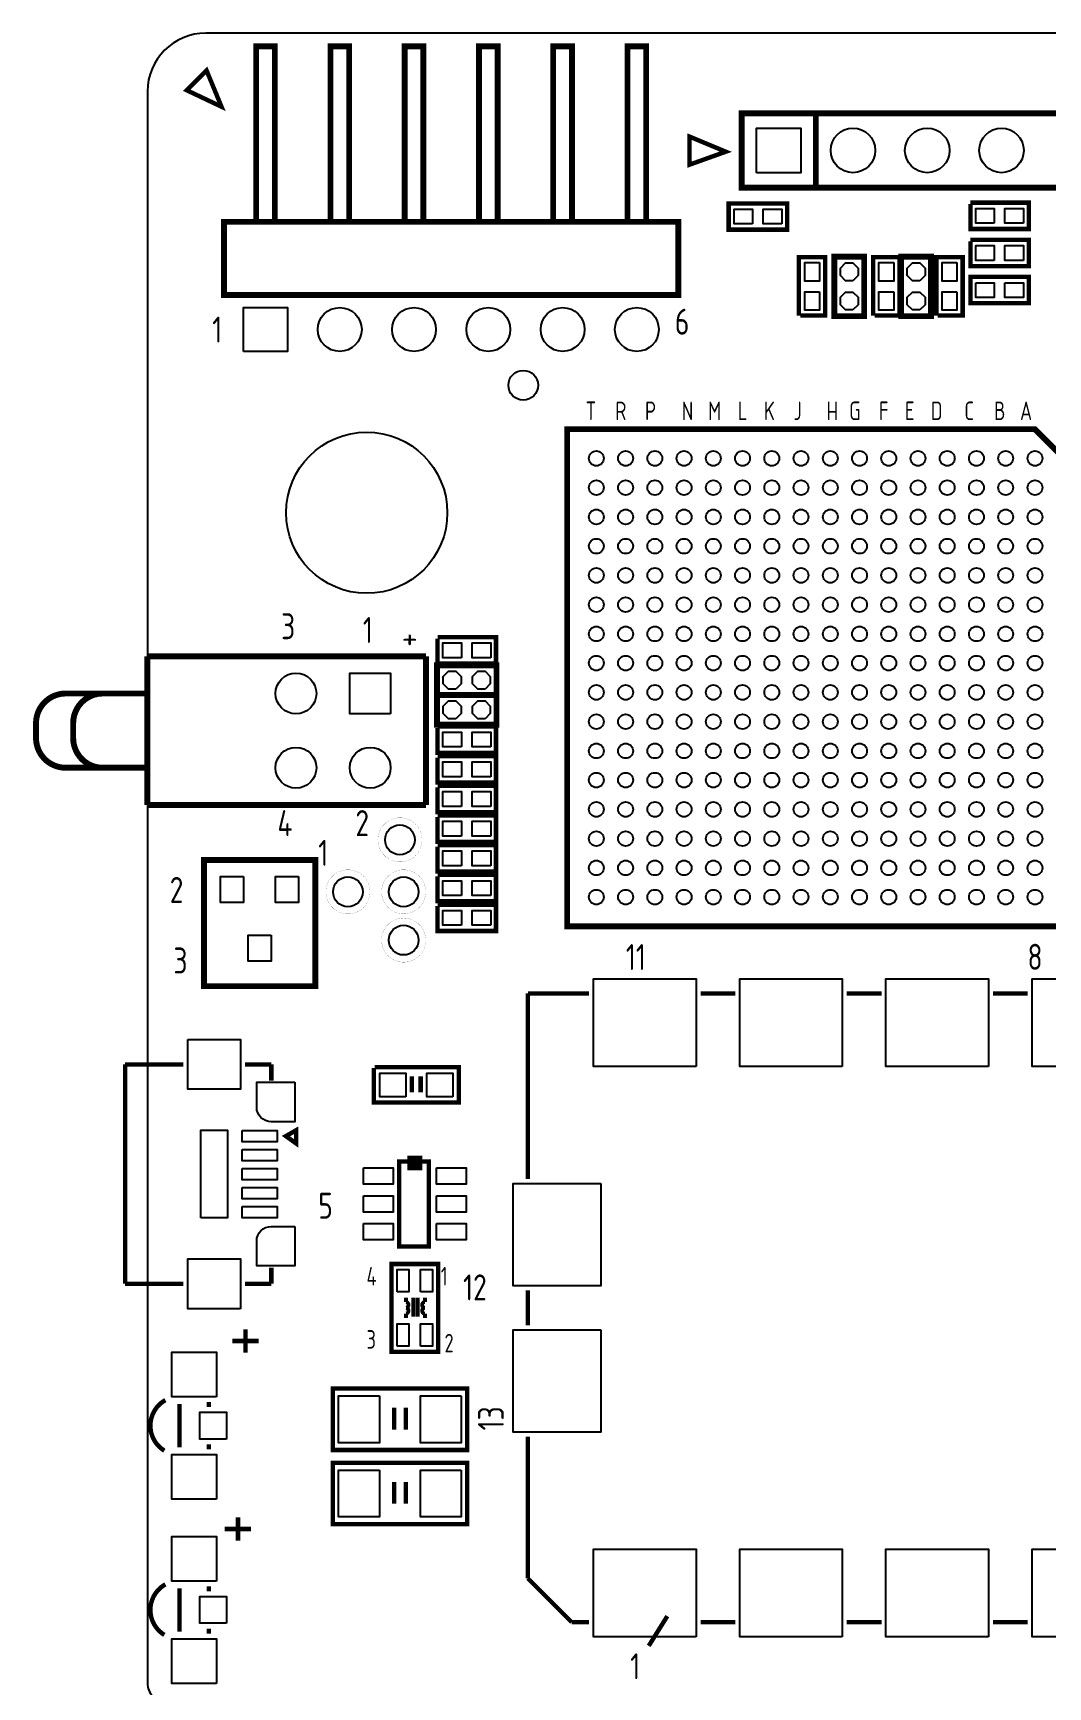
# Model space of a CAD drawing. Header units: millimetres. Extents: x -15 to 227, y -9 to 102.
# Drawn here: x -11.4 to 23.3, y 45.3 to 101.8 of the extents above; entities that cross this region are included whole.
import ezdxf
from ezdxf.enums import TextEntityAlignment as Align

# ---------------------------------------------------------------- set-up
doc = ezdxf.new("R2010")
doc.units = ezdxf.units.MM
doc.header["$LTSCALE"] = 10
for name, color, linetype in [('BG_OUTLINE', 2, 'Continuous'), ('PG_SILKSCREEN_TOP', 3, 'Continuous'), ('PIN_TOP', 4, 'Continuous')]:
    doc.layers.add(name, color=color, linetype=linetype)
doc.styles.get("Standard").update_dxf_attribs({"font": 'isocp.shx', "width": 0.707, "bigfont": 'hztxt.shx'})

msp = doc.modelspace()

# ---------------------------------------------------------------- linework, layer by layer
at = {"layer": 'BG_OUTLINE'}
msp.add_lwpolyline([(224.499932, 101.799898), (-5.500116, 101.799898, 0.414205), (-7.500112, 99.799902), (-7.500112, 80.099916), (-7.500112, 75.79995), (-7.500112, 45.38472, 0.414214), (-6.865112, 44.74972)], format="xyb", dxfattribs=at)
at = {"layer": 'PG_SILKSCREEN_TOP'}
for points in [[(-3.781552, 95.345504, 0.199898, 0.199898, 0), (-3.781552, 101.345492, 0.199898, 0.199898, 0), (-3.141472, 101.345492, 0.199898, 0.199898, 0), (-3.141472, 95.345504, 0.199898, 0.199898, 0)], [(-1.241552, 95.345504, 0.199898, 0.199898, 0), (-1.241552, 101.345492, 0.199898, 0.199898, 0), (-0.601472, 101.345492, 0.199898, 0.199898, 0), (-0.601472, 95.345504, 0.199898, 0.199898, 0)], [(1.298448, 95.345504, 0.199898, 0.199898, 0), (1.298448, 101.345492, 0.199898, 0.199898, 0), (1.938528, 101.345492, 0.199898, 0.199898, 0), (1.938528, 95.345504, 0.199898, 0.199898, 0)], [(3.838448, 95.345504, 0.199898, 0.199898, 0), (3.838448, 101.345492, 0.199898, 0.199898, 0), (4.478528, 101.345492, 0.199898, 0.199898, 0), (4.478528, 95.345504, 0.199898, 0.199898, 0)], [(6.378448, 95.345504, 0.199898, 0.199898, 0), (6.378448, 101.345492, 0.199898, 0.199898, 0), (7.018528, 101.345492, 0.199898, 0.199898, 0), (7.018528, 95.345504, 0.199898, 0.199898, 0)], [(8.918448, 95.345504, 0.199898, 0.199898, 0), (8.918448, 101.345492, 0.199898, 0.199898, 0), (9.558528, 101.345492, 0.199898, 0.199898, 0), (9.558528, 95.345504, 0.199898, 0.199898, 0)], [(-6.157722, 99.84613, 0.1524, 0.1524, 0), (-5.479796, 100.524056, 0.1524, 0.1524, 0), (-4.967986, 99.283012, 0.1524, 0.1524, 0)], [(12.819888, 99.056952, 0.2032, 0.2032, 0), (28.059888, 99.056952, 0.2032, 0.2032, 0), (28.059888, 96.516952, 0.2032, 0.2032, 0), (12.819888, 96.516952, 0.2032, 0.2032, 0)], [(11.040618, 97.300542, 0.1524, 0.1524, 0), (11.040618, 98.259392, 0.1524, 0.1524, 0), (12.280138, 97.743772, 0.1524, 0.1524, 0)], [(12.37869, 95.97644, 0.1524, 0.1524, 0), (14.378686, 95.97644, 0.1524, 0.1524, 0), (14.378686, 95.076264, 0.1524, 0.1524, 0), (12.37869, 95.076264, 0.1524, 0.1524, 0)], [(-4.881626, 92.845636, 0.199898, 0.199898, 0), (-4.881626, 95.345504, 0.199898, 0.199898, 0), (10.658602, 95.345504, 0.199898, 0.199898, 0), (10.658602, 92.845636, 0.199898, 0.199898, 0)], [(15.994888, 92.122752, 0.199898, 0.199898, 0), (15.994888, 94.154752, 0.199898, 0.199898, 0), (17.010888, 94.154752, 0.199898, 0.199898, 0), (17.010888, 92.122752, 0.199898, 0.199898, 0)], [(15.994888, 92.122752, 0.127, 0.127, 0), (15.994888, 94.154752, 0.127, 0.127, 0), (17.010888, 94.154752, 0.127, 0.127, 0), (17.010888, 92.122752, 0.127, 0.127, 0)], [(18.280888, 92.122752, 0.199898, 0.199898, 0), (18.280888, 94.154752, 0.199898, 0.199898, 0), (19.296888, 94.154752, 0.199898, 0.199898, 0), (19.296888, 92.122752, 0.199898, 0.199898, 0)], [(18.280888, 92.122752, 0.127, 0.127, 0), (18.280888, 94.154752, 0.127, 0.127, 0), (19.296888, 94.154752, 0.127, 0.127, 0), (19.296888, 92.122752, 0.127, 0.127, 0)], [(22.646386, 92.561918, 0.1524, 0.1524, 0), (20.64639, 92.561918, 0.1524, 0.1524, 0), (20.64639, 93.462094, 0.1524, 0.1524, 0), (22.646386, 93.462094, 0.1524, 0.1524, 0)], [(6.853682, 88.256872, 0.199898, 0.199898, 0), (22.853904, 88.256872, 0.199898, 0.199898, 0), (23.853902, 87.256874, 0.199898, 0.199898, 0), (23.853902, 71.256652, 0.199898, 0.199898, 0), (6.853682, 71.256652, 0.199898, 0.199898, 0)], [(2.405888, 80.184752, 0.199898, 0.199898, 0), (4.437888, 80.184752, 0.199898, 0.199898, 0), (4.437888, 79.168752, 0.199898, 0.199898, 0), (2.405888, 79.168752, 0.199898, 0.199898, 0)], [(2.405888, 80.184752, 0.127, 0.127, 0), (4.437888, 80.184752, 0.127, 0.127, 0), (4.437888, 79.168752, 0.127, 0.127, 0), (2.405888, 79.168752, 0.127, 0.127, 0)], [(2.405888, 79.168752, 0.199898, 0.199898, 0), (4.437888, 79.168752, 0.199898, 0.199898, 0), (4.437888, 78.152752, 0.199898, 0.199898, 0), (2.405888, 78.152752, 0.199898, 0.199898, 0)], [(2.405888, 79.168752, 0.127, 0.127, 0), (4.437888, 79.168752, 0.127, 0.127, 0), (4.437888, 78.152752, 0.127, 0.127, 0), (2.405888, 78.152752, 0.127, 0.127, 0)], [(1.890268, 74.215752, 0.00381, 0.00381, 1), (0.381508, 74.215752, 0.00381, 0.00381, 1)], [(-1.759712, 69.212206, 0.2032, 0.2032, 0), (-1.759712, 73.530206, 0.2032, 0.2032, 0), (-5.569712, 73.530206, 0.2032, 0.2032, 0), (-5.569712, 69.212206, 0.2032, 0.2032, 0)], [(0.112268, 72.437752, 0.00381, 0.00381, 1), (-1.396492, 72.437752, 0.00381, 0.00381, 1)], [(2.017268, 72.437752, 0.00381, 0.00381, 1), (0.508508, 72.437752, 0.00381, 0.00381, 1)], [(2.017268, 70.786752, 0.00381, 0.00381, 1), (0.508508, 70.786752, 0.00381, 0.00381, 1)], [(-2.764028, 64.085724, 0.1524, 0.1524, 0), (-2.414016, 63.835788, 0.1524, 0.1524, 0), (-2.414016, 64.285876, 0.1524, 0.1524, 0)], [(2.126996, 63.217806, 0.151892, 0.151892, 0), (2.126996, 60.30976, 0.151892, 0.151892, 0), (1.110996, 60.30976, 0.151892, 0.151892, 0), (1.110996, 63.217806, 0.151892, 0.151892, 0)], [(2.443988, 59.713876, 0.150114, 0.150114, 0), (2.443988, 56.713628, 0.150114, 0.150114, 0), (0.843788, 56.713628, 0.150114, 0.150114, 0), (0.843788, 59.713876, 0.150114, 0.150114, 0)], [(3.435858, 53.353716, 0.150114, 0.150114, 0), (-1.164082, 53.353716, 0.150114, 0.150114, 0), (-1.164082, 55.453788, 0.150114, 0.150114, 0), (3.435858, 55.453788, 0.150114, 0.150114, 0)], [(3.435858, 50.813716, 0.150114, 0.150114, 0), (-1.164082, 50.813716, 0.150114, 0.150114, 0), (-1.164082, 52.913788, 0.150114, 0.150114, 0), (3.435858, 52.913788, 0.150114, 0.150114, 0)]]:
    msp.add_lwpolyline(points, format="xyseb", close=True, dxfattribs=at)
for points in [[(15.359888, 99.056952, 0.2032, 0.2032, 0), (15.359888, 96.516952, 0.2032, 0.2032, 0)], [(20.64639, 96.002094, 0.150114, 0.150114, 0), (22.646386, 96.002094, 0.150114, 0.150114, 0), (22.646386, 95.101918, 0.150114, 0.150114, 0), (20.64639, 95.101918, 0.150114, 0.150114, 0), (20.64639, 95.952056, 0.150114, 0.150114, 0)], [(20.64639, 94.732094, 0.150114, 0.150114, 0), (22.646386, 94.732094, 0.150114, 0.150114, 0), (22.646386, 93.831918, 0.150114, 0.150114, 0), (20.64639, 93.831918, 0.150114, 0.150114, 0), (20.64639, 94.682056, 0.150114, 0.150114, 0)], [(14.7828, 92.138754, 0.150114, 0.150114, 0), (14.7828, 94.13875, 0.150114, 0.150114, 0), (15.682976, 94.13875, 0.150114, 0.150114, 0), (15.682976, 92.138754, 0.150114, 0.150114, 0), (14.832838, 92.138754, 0.150114, 0.150114, 0)], [(17.3228, 92.138754, 0.150114, 0.150114, 0), (17.3228, 94.13875, 0.150114, 0.150114, 0), (18.222976, 94.13875, 0.150114, 0.150114, 0), (18.222976, 92.138754, 0.150114, 0.150114, 0), (17.372838, 92.138754, 0.150114, 0.150114, 0)], [(19.4818, 92.138754, 0.150114, 0.150114, 0), (19.4818, 94.13875, 0.150114, 0.150114, 0), (20.381976, 94.13875, 0.150114, 0.150114, 0), (20.381976, 92.138754, 0.150114, 0.150114, 0), (19.531838, 92.138754, 0.150114, 0.150114, 0)], [(2.42189, 81.14284, 0.150114, 0.150114, 0), (4.421886, 81.14284, 0.150114, 0.150114, 0), (4.421886, 80.242664, 0.150114, 0.150114, 0), (2.42189, 80.242664, 0.150114, 0.150114, 0), (2.42189, 81.092802, 0.150114, 0.150114, 0)], [(-7.500112, 75.409806, 0.2032, 0.2032, 0), (-7.500112, 80.489806, 0.2032, 0.2032, 0)], [(-7.500112, 80.489806, 0.2032, 0.2032, 0), (2.024888, 80.489806, 0.2032, 0.2032, 0)], [(2.024888, 80.489806, 0.2032, 0.2032, 0), (2.024888, 75.409806, 0.2032, 0.2032, 0)], [(-11.310112, 77.695806, 0.2032, 0.2032, 0), (-11.310112, 78.203806, 0.2032, 0.2032, -0.414214), (-10.294112, 79.219806, 0.2032, 0.2032, 0)], [(-10.294112, 79.219806, 0.2032, 0.2032, 0), (-7.500112, 79.219806, 0.2032, 0.2032, 0)], [(-10.040112, 77.695806, 0.2032, 0.2032, 0), (-10.040112, 78.203806, 0.2032, 0.2032, -0.414214), (-9.024112, 79.219806, 0.2032, 0.2032, 0)], [(-9.024112, 79.219806, 0.2032, 0.2032, 0), (-8.135112, 79.219806, 0.2032, 0.2032, 0)], [(2.42189, 78.09484, 0.150114, 0.150114, 0), (4.421886, 78.09484, 0.150114, 0.150114, 0), (4.421886, 77.194664, 0.150114, 0.150114, 0), (2.42189, 77.194664, 0.150114, 0.150114, 0), (2.42189, 78.044802, 0.150114, 0.150114, 0)], [(-7.500112, 76.679806, 0.2032, 0.2032, 0), (-10.294112, 76.679806, 0.2032, 0.2032, -0.414214), (-11.310112, 77.695806, 0.2032, 0.2032, 0)], [(-7.500112, 76.679806, 0.2032, 0.2032, 0), (-9.024112, 76.679806, 0.2032, 0.2032, -0.414214), (-10.040112, 77.695806, 0.2032, 0.2032, 0)], [(2.42189, 77.07884, 0.150114, 0.150114, 0), (4.421886, 77.07884, 0.150114, 0.150114, 0), (4.421886, 76.178664, 0.150114, 0.150114, 0), (2.42189, 76.178664, 0.150114, 0.150114, 0), (2.42189, 77.028802, 0.150114, 0.150114, 0)], [(2.42189, 76.06284, 0.150114, 0.150114, 0), (4.421886, 76.06284, 0.150114, 0.150114, 0), (4.421886, 75.162664, 0.150114, 0.150114, 0), (2.42189, 75.162664, 0.150114, 0.150114, 0), (2.42189, 76.012802, 0.150114, 0.150114, 0)], [(2.024888, 75.409806, 0.2032, 0.2032, 0), (-7.500112, 75.409806, 0.2032, 0.2032, 0)], [(2.42189, 75.04684, 0.150114, 0.150114, 0), (4.421886, 75.04684, 0.150114, 0.150114, 0), (4.421886, 74.146664, 0.150114, 0.150114, 0), (2.42189, 74.146664, 0.150114, 0.150114, 0), (2.42189, 74.996802, 0.150114, 0.150114, 0)], [(2.42189, 74.03084, 0.150114, 0.150114, 0), (4.421886, 74.03084, 0.150114, 0.150114, 0), (4.421886, 73.130664, 0.150114, 0.150114, 0), (2.42189, 73.130664, 0.150114, 0.150114, 0), (2.42189, 73.980802, 0.150114, 0.150114, 0)], [(2.42189, 73.01484, 0.150114, 0.150114, 0), (4.421886, 73.01484, 0.150114, 0.150114, 0), (4.421886, 72.114664, 0.150114, 0.150114, 0), (2.42189, 72.114664, 0.150114, 0.150114, 0), (2.42189, 72.964802, 0.150114, 0.150114, 0)], [(2.42189, 71.99884, 0.150114, 0.150114, 0), (4.421886, 71.99884, 0.150114, 0.150114, 0), (4.421886, 71.098664, 0.150114, 0.150114, 0), (2.42189, 71.098664, 0.150114, 0.150114, 0), (2.42189, 71.948802, 0.150114, 0.150114, 0)], [(5.510784, 68.963794, 0.150114, 0.150114, 0), (7.605776, 68.963794, 0.150114, 0.150114, 0)], [(5.510784, 62.618874, 0.150114, 0.150114, 0), (5.510784, 68.963794, 0.150114, 0.150114, 0)], [(11.415776, 68.963794, 0.150114, 0.150114, 0), (12.605766, 68.963794, 0.150114, 0.150114, 0)], [(16.415766, 68.963794, 0.150114, 0.150114, 0), (17.60601, 68.963794, 0.150114, 0.150114, 0)], [(21.41601, 68.963794, 0.150114, 0.150114, 0), (22.606, 68.963794, 0.150114, 0.150114, 0)], [(-8.264144, 66.535808, 0.1524, 0.1524, 0), (-6.268212, 66.535808, 0.1524, 0.1524, 0)], [(-8.264144, 59.035696, 0.1524, 0.1524, 0), (-8.264144, 66.535808, 0.1524, 0.1524, 0)], [(-4.160012, 66.535808, 0.1524, 0.1524, 0), (-3.264154, 66.535808, 0.1524, 0.1524, 0)], [(-3.264154, 66.535808, 0.1524, 0.1524, 0), (-3.264154, 65.986914, 0.1524, 0.1524, 0)], [(0.272288, 66.438272, 0.150114, 0.150114, 0), (3.146298, 66.438272, 0.150114, 0.150114, 0), (3.146298, 65.234312, 0.150114, 0.150114, 0), (0.246888, 65.234312, 0.150114, 0.150114, 0), (0.246888, 66.417952, 0.150114, 0.150114, 0)], [(1.544574, 66.133726, 0.150114, 0.150114, 0), (1.544574, 65.583816, 0.150114, 0.150114, 0)], [(1.844802, 66.133726, 0.150114, 0.150114, 0), (1.844802, 65.583816, 0.150114, 0.150114, 0)], [(1.897888, 63.166752, 0.508, 0.508, 0), (1.389888, 63.166752, 0.508, 0.508, 0)], [(-3.264154, 59.58459, 0.1524, 0.1524, 0), (-3.264154, 59.035696, 0.1524, 0.1524, 0)], [(-6.268212, 59.035696, 0.1524, 0.1524, 0), (-8.264144, 59.035696, 0.1524, 0.1524, 0)], [(-3.264154, 59.035696, 0.1524, 0.1524, 0), (-4.160012, 59.035696, 0.1524, 0.1524, 0)], [(5.510784, 57.61863, 0.150114, 0.150114, 0), (5.510784, 58.808874, 0.150114, 0.150114, 0)], [(1.343914, 58.563764, 0.130048, 0.130048, 0), (1.343914, 58.41365, 0.130048, 0.130048, 0)], [(1.343914, 58.41365, 0.130048, 0.130048, -0.856288), (1.343914, 58.213752, 0.130048, 0.130048, 0)], [(1.343914, 58.213752, 0.130048, 0.130048, -0.856288), (1.343914, 58.013854, 0.130048, 0.130048, 0)], [(1.59385, 58.563764, 0.130048, 0.130048, 0), (1.59385, 57.913778, 0.130048, 0.130048, 0)], [(1.743964, 58.563764, 0.130048, 0.130048, 0), (1.743964, 57.913778, 0.130048, 0.130048, 0)], [(1.9939, 58.41365, 0.130048, 0.130048, 1), (1.9939, 58.213752, 0.130048, 0.130048, 0)], [(1.9939, 58.213752, 0.130048, 0.130048, 1), (1.9939, 58.013854, 0.130048, 0.130048, 0)], [(1.9939, 58.563764, 0.130048, 0.130048, 0), (1.9939, 58.41365, 0.130048, 0.130048, 0)], [(1.343914, 58.013854, 0.130048, 0.130048, 0), (1.343914, 57.86374, 0.130048, 0.130048, 0)], [(1.9939, 58.013854, 0.130048, 0.130048, 0), (1.9939, 57.86374, 0.130048, 0.130048, 0)], [(-4.599178, 57.080658, 0.1524, 0.1524, 0), (-3.699256, 57.080658, 0.1524, 0.1524, 0)], [(-4.14909, 56.680608, 0.1524, 0.1524, 0), (-4.14909, 57.480454, 0.1524, 0.1524, 0)], [(-6.921754, 53.331364, 0.1524, 0.1524, -0.261243), (-7.40029, 54.18455, 0.1524, 0.1524, -0.272458), (-6.885686, 55.058818, 0.1524, 0.1524, 0)], [(-6.400292, 54.924198, 0.1524, 0.1524, 0), (-6.400292, 53.444902, 0.1524, 0.1524, 0)], [(-6.400292, 53.444902, 0.1524, 0.1524, 0), (-6.400292, 54.924198, 0.1524, 0.1524, 0)], [(-5.40004, 54.99481, 0.1524, 0.1524, 0), (-5.40004, 54.81955, 0.1524, 0.1524, 0)], [(0.93599, 54.05374, 0.150114, 0.150114, 0), (0.93599, 54.803802, 0.150114, 0.150114, 0)], [(1.335786, 54.05374, 0.150114, 0.150114, 0), (1.335786, 54.803802, 0.150114, 0.150114, 0)], [(5.510784, 48.963834, 0.150114, 0.150114, 0), (5.510784, 53.80863, 0.150114, 0.150114, 0)], [(-5.40004, 53.54955, 0.1524, 0.1524, 0), (-5.40004, 53.37429, 0.1524, 0.1524, 0)], [(0.93599, 51.51374, 0.150114, 0.150114, 0), (0.93599, 52.263802, 0.150114, 0.150114, 0)], [(1.335786, 51.51374, 0.150114, 0.150114, 0), (1.335786, 52.263802, 0.150114, 0.150114, 0)], [(-4.40309, 50.253646, 0.1524, 0.1524, 0), (-4.40309, 51.053492, 0.1524, 0.1524, 0)], [(-4.853178, 50.653696, 0.1524, 0.1524, 0), (-3.953256, 50.653696, 0.1524, 0.1524, 0)], [(-6.921754, 47.031402, 0.1524, 0.1524, -0.261243), (-7.40029, 47.884588, 0.1524, 0.1524, -0.272458), (-6.885686, 48.758856, 0.1524, 0.1524, 0)], [(-6.400292, 48.624236, 0.1524, 0.1524, 0), (-6.400292, 47.14494, 0.1524, 0.1524, 0)], [(-6.400292, 47.14494, 0.1524, 0.1524, 0), (-6.400292, 48.624236, 0.1524, 0.1524, 0)], [(-5.40004, 48.694848, 0.1524, 0.1524, 0), (-5.40004, 48.519588, 0.1524, 0.1524, 0)], [(7.010908, 47.46371, 0.150114, 0.150114, 0), (5.510784, 48.963834, 0.150114, 0.150114, 0)], [(7.605776, 47.46371, 0.150114, 0.150114, 0), (7.010908, 47.46371, 0.150114, 0.150114, 0)], [(9.644888, 46.656752, 0.150114, 0.150114, 0), (10.279888, 47.672752, 0.150114, 0.150114, 0)], [(12.605766, 47.46371, 0.150114, 0.150114, 0), (11.415776, 47.46371, 0.150114, 0.150114, 0)], [(17.60601, 47.46371, 0.150114, 0.150114, 0), (16.415766, 47.46371, 0.150114, 0.150114, 0)], [(22.606, 47.46371, 0.150114, 0.150114, 0), (21.41601, 47.46371, 0.150114, 0.150114, 0)], [(-5.40004, 47.249588, 0.1524, 0.1524, 0), (-5.40004, 47.074328, 0.1524, 0.1524, 0)]]:
    msp.add_lwpolyline(points, format="xyseb", dxfattribs=at)
at = {"layer": 'PIN_TOP'}
for points in [[(13.327888, 97.024952), (13.327888, 98.548952), (14.851888, 98.548952), (14.851888, 97.024952)], [(13.196316, 95.272352), (12.561316, 95.272352), (12.561316, 95.780352), (13.196316, 95.780352)], [(14.19606, 95.272352), (13.56106, 95.272352), (13.56106, 95.780352), (14.19606, 95.780352)], [(21.464016, 95.298006), (20.829016, 95.298006), (20.829016, 95.806006), (21.464016, 95.806006)], [(22.46376, 95.298006), (21.82876, 95.298006), (21.82876, 95.806006), (22.46376, 95.806006)], [(21.464016, 94.028006), (20.829016, 94.028006), (20.829016, 94.536006), (21.464016, 94.536006)], [(22.46376, 94.028006), (21.82876, 94.028006), (21.82876, 94.536006), (22.46376, 94.536006)], [(15.486888, 93.956124), (15.486888, 93.321124), (14.978888, 93.321124), (14.978888, 93.956124)], [(16.629136, 93.334078), (16.37664, 93.334078), (16.198088, 93.51263), (16.198088, 93.765126), (16.37664, 93.943678), (16.629136, 93.943678), (16.807688, 93.765126), (16.807688, 93.51263)], [(18.026888, 93.956124), (18.026888, 93.321124), (17.518888, 93.321124), (17.518888, 93.956124)], [(18.915136, 93.334078), (18.66264, 93.334078), (18.484088, 93.51263), (18.484088, 93.765126), (18.66264, 93.943678), (18.915136, 93.943678), (19.093688, 93.765126), (19.093688, 93.51263)], [(20.185888, 93.956124), (20.185888, 93.321124), (19.677888, 93.321124), (19.677888, 93.956124)], [(15.486888, 92.95638), (15.486888, 92.32138), (14.978888, 92.32138), (14.978888, 92.95638)], [(16.629136, 92.333826), (16.37664, 92.333826), (16.198088, 92.512378), (16.198088, 92.764874), (16.37664, 92.943426), (16.629136, 92.943426), (16.807688, 92.764874), (16.807688, 92.512378)], [(18.026888, 92.95638), (18.026888, 92.32138), (17.518888, 92.32138), (17.518888, 92.95638)], [(18.915136, 92.333826), (18.66264, 92.333826), (18.484088, 92.512378), (18.484088, 92.764874), (18.66264, 92.943426), (18.915136, 92.943426), (19.093688, 92.764874), (19.093688, 92.512378)], [(20.185888, 92.95638), (20.185888, 92.32138), (19.677888, 92.32138), (19.677888, 92.95638)], [(20.829016, 93.266006), (21.464016, 93.266006), (21.464016, 92.758006), (20.829016, 92.758006)], [(21.82876, 93.266006), (22.46376, 93.266006), (22.46376, 92.758006), (21.82876, 92.758006)], [(-4.210812, 90.916252), (-4.210812, 92.414852), (-2.712212, 92.414852), (-2.712212, 90.916252)], [(3.239516, 80.438752), (2.604516, 80.438752), (2.604516, 80.946752), (3.239516, 80.946752)], [(4.23926, 80.438752), (3.60426, 80.438752), (3.60426, 80.946752), (4.23926, 80.946752)], [(0.818388, 78.521306), (-0.578612, 78.521306), (-0.578612, 79.918306), (0.818388, 79.918306)], [(3.04801, 79.371952), (2.795514, 79.371952), (2.616962, 79.550504), (2.616962, 79.803), (2.795514, 79.981552), (3.04801, 79.981552), (3.226562, 79.803), (3.226562, 79.550504)], [(4.048262, 79.371952), (3.795766, 79.371952), (3.617214, 79.550504), (3.617214, 79.803), (3.795766, 79.981552), (4.048262, 79.981552), (4.226814, 79.803), (4.226814, 79.550504)], [(3.04801, 78.355952), (2.795514, 78.355952), (2.616962, 78.534504), (2.616962, 78.787), (2.795514, 78.965552), (3.04801, 78.965552), (3.226562, 78.787), (3.226562, 78.534504)], [(4.048262, 78.355952), (3.795766, 78.355952), (3.617214, 78.534504), (3.617214, 78.787), (3.795766, 78.965552), (4.048262, 78.965552), (4.226814, 78.787), (4.226814, 78.534504)], [(3.239516, 77.390752), (2.604516, 77.390752), (2.604516, 77.898752), (3.239516, 77.898752)], [(4.23926, 77.390752), (3.60426, 77.390752), (3.60426, 77.898752), (4.23926, 77.898752)], [(3.239516, 76.374752), (2.604516, 76.374752), (2.604516, 76.882752), (3.239516, 76.882752)], [(4.23926, 76.374752), (3.60426, 76.374752), (3.60426, 76.882752), (4.23926, 76.882752)], [(3.239516, 75.358752), (2.604516, 75.358752), (2.604516, 75.866752), (3.239516, 75.866752)], [(4.23926, 75.358752), (3.60426, 75.358752), (3.60426, 75.866752), (4.23926, 75.866752)], [(3.239516, 74.342752), (2.604516, 74.342752), (2.604516, 74.850752), (3.239516, 74.850752)], [(4.23926, 74.342752), (3.60426, 74.342752), (3.60426, 74.850752), (4.23926, 74.850752)], [(3.239516, 73.326752), (2.604516, 73.326752), (2.604516, 73.834752), (3.239516, 73.834752)], [(4.23926, 73.326752), (3.60426, 73.326752), (3.60426, 73.834752), (4.23926, 73.834752)], [(-4.210812, 72.958706), (-4.210812, 72.069706), (-4.998212, 72.069706), (-4.998212, 72.958706)], [(-2.331212, 72.958706), (-2.331212, 72.069706), (-3.118612, 72.069706), (-3.118612, 72.958706)], [(3.239516, 72.310752), (2.604516, 72.310752), (2.604516, 72.818752), (3.239516, 72.818752)], [(4.23926, 72.310752), (3.60426, 72.310752), (3.60426, 72.818752), (4.23926, 72.818752)], [(3.239516, 71.294752), (2.604516, 71.294752), (2.604516, 71.802752), (3.239516, 71.802752)], [(4.23926, 71.294752), (3.60426, 71.294752), (3.60426, 71.802752), (4.23926, 71.802752)], [(-3.271012, 70.952106), (-3.271012, 70.063106), (-4.058412, 70.063106), (-4.058412, 70.952106)], [(11.263376, 66.465196), (7.758176, 66.465196), (7.758176, 69.462396), (11.263376, 69.462396)], [(16.263366, 66.465196), (12.758166, 66.465196), (12.758166, 69.462396), (16.263366, 69.462396)], [(21.26361, 66.465196), (17.75841, 66.465196), (17.75841, 69.462396), (21.26361, 69.462396)], [(26.2636, 66.465196), (22.7584, 66.465196), (22.7584, 69.462396), (26.2636, 69.462396)], [(-6.114161, 67.385819), (-4.314063, 67.385819), (-4.314063, 65.685797), (-6.114161, 65.685797)], [(1.339088, 65.427352), (0.450088, 65.427352), (0.450088, 66.240152), (1.339088, 66.240152)], [(2.939288, 65.427352), (2.050288, 65.427352), (2.050288, 66.240152), (2.939288, 66.240152)], [(-5.671312, 61.287152), (-5.671312, 64.284352), (-4.756912, 64.284352), (-4.756912, 61.287152)], [(-4.261104, 64.276224), (-3.067304, 64.276224), (-3.067304, 63.895224), (-4.261104, 63.895224)], [(-4.261104, 63.626238), (-3.067304, 63.626238), (-3.067304, 63.245238), (-4.261104, 63.245238)], [(-4.261104, 62.976252), (-3.067304, 62.976252), (-3.067304, 62.595252), (-4.261104, 62.595252)], [(-0.10922, 63.001144), (0.90678, 63.001144), (0.90678, 62.442344), (-0.10922, 62.442344)], [(2.380996, 63.001144), (3.396996, 63.001144), (3.396996, 62.442344), (2.380996, 62.442344)], [(-4.261104, 62.326266), (-3.067304, 62.326266), (-3.067304, 61.945266), (-4.261104, 61.945266)], [(8.009382, 62.466474), (8.009382, 58.961274), (5.012182, 58.961274), (5.012182, 62.466474)], [(-4.261104, 61.67628), (-3.067304, 61.67628), (-3.067304, 61.29528), (-4.261104, 61.29528)], [(-0.10922, 62.049152), (0.90678, 62.049152), (0.90678, 61.490352), (-0.10922, 61.490352)], [(2.380996, 62.049152), (3.396996, 62.049152), (3.396996, 61.490352), (2.380996, 61.490352)], [(-0.10922, 61.09716), (0.90678, 61.09716), (0.90678, 60.53836), (-0.10922, 60.53836)], [(2.380996, 61.09716), (3.396996, 61.09716), (3.396996, 60.53836), (2.380996, 60.53836)], [(-4.314063, 58.185685), (-6.114161, 58.185685), (-6.114161, 59.885707), (-4.314063, 59.885707)], [(1.03759, 58.763662), (1.03759, 59.525662), (1.44399, 59.525662), (1.44399, 58.763662)], [(1.843786, 58.763662), (1.843786, 59.525662), (2.250186, 59.525662), (2.250186, 58.763662)], [(1.03759, 56.901842), (1.03759, 57.663842), (1.44399, 57.663842), (1.44399, 56.901842)], [(1.843786, 56.901842), (1.843786, 57.663842), (2.250186, 57.663842), (2.250186, 56.901842)], [(8.009382, 57.46623), (8.009382, 53.96103), (5.012182, 53.96103), (5.012182, 57.46623)], [(-5.138166, 55.17261), (-6.662166, 55.17261), (-6.662166, 56.69661), (-5.138166, 56.69661)], [(0.43434, 55.203852), (0.43434, 53.603652), (-0.96266, 53.603652), (-0.96266, 55.203852)], [(3.234436, 55.203852), (3.234436, 53.603652), (1.837436, 53.603652), (1.837436, 55.203852)], [(-4.79298, 53.72735), (-5.70738, 53.72735), (-5.70738, 54.64175), (-4.79298, 54.64175)], [(-5.138166, 51.67249), (-6.662166, 51.67249), (-6.662166, 53.19649), (-5.138166, 53.19649)], [(0.43434, 52.663852), (0.43434, 51.063652), (-0.96266, 51.063652), (-0.96266, 52.663852)], [(3.234436, 52.663852), (3.234436, 51.063652), (1.837436, 51.063652), (1.837436, 52.663852)], [(-5.138166, 48.872648), (-6.662166, 48.872648), (-6.662166, 50.396648), (-5.138166, 50.396648)], [(11.263376, 46.965108), (7.758176, 46.965108), (7.758176, 49.962308), (11.263376, 49.962308)], [(16.263366, 46.965108), (12.758166, 46.965108), (12.758166, 49.962308), (16.263366, 49.962308)], [(21.26361, 46.965108), (17.75841, 46.965108), (17.75841, 49.962308), (21.26361, 49.962308)], [(26.2636, 46.965108), (22.7584, 46.965108), (22.7584, 49.962308), (26.2636, 49.962308)], [(-4.79298, 47.427388), (-5.70738, 47.427388), (-5.70738, 48.341788), (-4.79298, 48.341788)], [(-5.138166, 45.372528), (-6.662166, 45.372528), (-6.662166, 46.896528), (-5.138166, 46.896528)]]:
    msp.add_lwpolyline(points, close=True, dxfattribs=at)
for points in [[(-2.464054, 65.9257), (-2.464054, 64.57569), (-3.264154, 64.57569, -0.414178), (-3.764026, 65.075816), (-3.764026, 65.9257)], [(-2.464054, 60.995814), (-2.464054, 59.645804), (-3.764026, 59.645804), (-3.764026, 60.495688, -0.414178), (-3.264154, 60.995814)]]:
    msp.add_lwpolyline(points, format="xyb", close=True, dxfattribs=at)
for centre, radius in [((16.629888, 97.786952), 0.762), ((19.169888, 97.786952), 0.762), ((21.709888, 97.786952), 0.762), ((-0.921512, 91.665552), 0.7493), ((1.618488, 91.665552), 0.7493), ((4.158488, 91.665552), 0.7493), ((6.698488, 91.665552), 0.7493), ((9.238488, 91.665552), 0.7493), ((5.353812, 89.756742), 0.508), ((0, 85.39988), 2.7559), ((7.85368, 87.256874), 0.254), ((8.853678, 87.256874), 0.254), ((9.853676, 87.256874), 0.254), ((10.853674, 87.256874), 0.254), ((11.853672, 87.256874), 0.254), ((12.85367, 87.256874), 0.254), ((13.853668, 87.256874), 0.254), ((14.853666, 87.256874), 0.254), ((15.853918, 87.256874), 0.254), ((16.853916, 87.256874), 0.254), ((17.853914, 87.256874), 0.254), ((18.853912, 87.256874), 0.254), ((19.85391, 87.256874), 0.254), ((20.853908, 87.256874), 0.254), ((21.853906, 87.256874), 0.254), ((22.853904, 87.256874), 0.254), ((7.85368, 86.256876), 0.254), ((8.853678, 86.256876), 0.254), ((9.853676, 86.256876), 0.254), ((10.853674, 86.256876), 0.254), ((11.853672, 86.256876), 0.254), ((12.85367, 86.256876), 0.254), ((13.853668, 86.256876), 0.254), ((14.853666, 86.256876), 0.254), ((15.853918, 86.256876), 0.254), ((16.853916, 86.256876), 0.254), ((17.853914, 86.256876), 0.254), ((18.853912, 86.256876), 0.254), ((19.85391, 86.256876), 0.254), ((20.853908, 86.256876), 0.254), ((21.853906, 86.256876), 0.254), ((22.853904, 86.256876), 0.254), ((7.85368, 85.256878), 0.254), ((8.853678, 85.256878), 0.254), ((9.853676, 85.256878), 0.254), ((10.853674, 85.256878), 0.254), ((11.853672, 85.256878), 0.254), ((12.85367, 85.256878), 0.254), ((13.853668, 85.256878), 0.254), ((14.853666, 85.256878), 0.254), ((15.853918, 85.256878), 0.254), ((16.853916, 85.256878), 0.254), ((17.853914, 85.256878), 0.254), ((18.853912, 85.256878), 0.254), ((19.85391, 85.256878), 0.254), ((20.853908, 85.256878), 0.254), ((21.853906, 85.256878), 0.254), ((22.853904, 85.256878), 0.254), ((7.85368, 84.25688), 0.254), ((8.853678, 84.25688), 0.254), ((9.853676, 84.25688), 0.254), ((10.853674, 84.25688), 0.254), ((11.853672, 84.25688), 0.254), ((12.85367, 84.25688), 0.254), ((13.853668, 84.25688), 0.254), ((14.853666, 84.25688), 0.254), ((15.853918, 84.25688), 0.254), ((16.853916, 84.25688), 0.254), ((17.853914, 84.25688), 0.254), ((18.853912, 84.25688), 0.254), ((19.85391, 84.25688), 0.254), ((20.853908, 84.25688), 0.254), ((21.853906, 84.25688), 0.254), ((22.853904, 84.25688), 0.254), ((7.85368, 83.256882), 0.254), ((8.853678, 83.256882), 0.254), ((9.853676, 83.256882), 0.254), ((10.853674, 83.256882), 0.254), ((11.853672, 83.256882), 0.254), ((12.85367, 83.256882), 0.254), ((13.853668, 83.256882), 0.254), ((14.853666, 83.256882), 0.254), ((15.853918, 83.256882), 0.254), ((16.853916, 83.256882), 0.254), ((17.853914, 83.256882), 0.254), ((18.853912, 83.256882), 0.254), ((19.85391, 83.256882), 0.254), ((20.853908, 83.256882), 0.254), ((21.853906, 83.256882), 0.254), ((22.853904, 83.256882), 0.254), ((7.85368, 82.256884), 0.254), ((8.853678, 82.256884), 0.254), ((9.853676, 82.256884), 0.254), ((10.853674, 82.256884), 0.254), ((11.853672, 82.256884), 0.254), ((12.85367, 82.256884), 0.254), ((13.853668, 82.256884), 0.254), ((14.853666, 82.256884), 0.254), ((15.853918, 82.256884), 0.254), ((16.853916, 82.256884), 0.254), ((17.853914, 82.256884), 0.254), ((18.853912, 82.256884), 0.254), ((19.85391, 82.256884), 0.254), ((20.853908, 82.256884), 0.254), ((21.853906, 82.256884), 0.254), ((22.853904, 82.256884), 0.254), ((7.85368, 81.256886), 0.254), ((8.853678, 81.256886), 0.254), ((9.853676, 81.256886), 0.254), ((10.853674, 81.256886), 0.254), ((11.853672, 81.256886), 0.254), ((12.85367, 81.256886), 0.254), ((13.853668, 81.256886), 0.254), ((14.853666, 81.256886), 0.254), ((15.853918, 81.256886), 0.254), ((16.853916, 81.256886), 0.254), ((17.853914, 81.256886), 0.254), ((18.853912, 81.256886), 0.254), ((19.85391, 81.256886), 0.254), ((20.853908, 81.256886), 0.254), ((21.853906, 81.256886), 0.254), ((22.853904, 81.256886), 0.254), ((7.85368, 80.256888), 0.254), ((8.853678, 80.256888), 0.254), ((9.853676, 80.256888), 0.254), ((10.853674, 80.256888), 0.254), ((11.853672, 80.256888), 0.254), ((12.85367, 80.256888), 0.254), ((13.853668, 80.256888), 0.254), ((14.853666, 80.256888), 0.254), ((15.853918, 80.256888), 0.254), ((16.853916, 80.256888), 0.254), ((17.853914, 80.256888), 0.254), ((18.853912, 80.256888), 0.254), ((19.85391, 80.256888), 0.254), ((20.853908, 80.256888), 0.254), ((21.853906, 80.256888), 0.254), ((22.853904, 80.256888), 0.254), ((-2.420112, 79.219806), 0.6985), ((7.85368, 79.256636), 0.254), ((8.853678, 79.256636), 0.254), ((9.853676, 79.256636), 0.254), ((10.853674, 79.256636), 0.254), ((11.853672, 79.256636), 0.254), ((12.85367, 79.256636), 0.254), ((13.853668, 79.256636), 0.254), ((14.853666, 79.256636), 0.254), ((15.853918, 79.256636), 0.254), ((16.853916, 79.256636), 0.254), ((17.853914, 79.256636), 0.254), ((18.853912, 79.256636), 0.254), ((19.85391, 79.256636), 0.254), ((20.853908, 79.256636), 0.254), ((21.853906, 79.256636), 0.254), ((22.853904, 79.256636), 0.254), ((7.85368, 78.256638), 0.254), ((8.853678, 78.256638), 0.254), ((9.853676, 78.256638), 0.254), ((10.853674, 78.256638), 0.254), ((11.853672, 78.256638), 0.254), ((12.85367, 78.256638), 0.254), ((13.853668, 78.256638), 0.254), ((14.853666, 78.256638), 0.254), ((15.853918, 78.256638), 0.254), ((16.853916, 78.256638), 0.254), ((17.853914, 78.256638), 0.254), ((18.853912, 78.256638), 0.254), ((19.85391, 78.256638), 0.254), ((20.853908, 78.256638), 0.254), ((21.853906, 78.256638), 0.254), ((22.853904, 78.256638), 0.254), ((7.85368, 77.25664), 0.254), ((8.853678, 77.25664), 0.254), ((9.853676, 77.25664), 0.254), ((10.853674, 77.25664), 0.254), ((11.853672, 77.25664), 0.254), ((12.85367, 77.25664), 0.254), ((13.853668, 77.25664), 0.254), ((14.853666, 77.25664), 0.254), ((15.853918, 77.25664), 0.254), ((16.853916, 77.25664), 0.254), ((17.853914, 77.25664), 0.254), ((18.853912, 77.25664), 0.254), ((19.85391, 77.25664), 0.254), ((20.853908, 77.25664), 0.254), ((21.853906, 77.25664), 0.254), ((22.853904, 77.25664), 0.254), ((-2.420112, 76.679806), 0.6985), ((0.119888, 76.679806), 0.6985), ((7.85368, 76.256642), 0.254), ((8.853678, 76.256642), 0.254), ((9.853676, 76.256642), 0.254), ((10.853674, 76.256642), 0.254), ((11.853672, 76.256642), 0.254), ((12.85367, 76.256642), 0.254), ((13.853668, 76.256642), 0.254), ((14.853666, 76.256642), 0.254), ((15.853918, 76.256642), 0.254), ((16.853916, 76.256642), 0.254), ((17.853914, 76.256642), 0.254), ((18.853912, 76.256642), 0.254), ((19.85391, 76.256642), 0.254), ((20.853908, 76.256642), 0.254), ((21.853906, 76.256642), 0.254), ((22.853904, 76.256642), 0.254), ((7.85368, 75.256644), 0.254), ((8.853678, 75.256644), 0.254), ((9.853676, 75.256644), 0.254), ((10.853674, 75.256644), 0.254), ((11.853672, 75.256644), 0.254), ((12.85367, 75.256644), 0.254), ((13.853668, 75.256644), 0.254), ((14.853666, 75.256644), 0.254), ((15.853918, 75.256644), 0.254), ((16.853916, 75.256644), 0.254), ((17.853914, 75.256644), 0.254), ((18.853912, 75.256644), 0.254), ((19.85391, 75.256644), 0.254), ((20.853908, 75.256644), 0.254), ((21.853906, 75.256644), 0.254), ((22.853904, 75.256644), 0.254), ((1.135888, 74.215752), 0.508), ((7.85368, 74.256646), 0.254), ((8.853678, 74.256646), 0.254), ((9.853676, 74.256646), 0.254), ((10.853674, 74.256646), 0.254), ((11.853672, 74.256646), 0.254), ((12.85367, 74.256646), 0.254), ((13.853668, 74.256646), 0.254), ((14.853666, 74.256646), 0.254), ((15.853918, 74.256646), 0.254), ((16.853916, 74.256646), 0.254), ((17.853914, 74.256646), 0.254), ((18.853912, 74.256646), 0.254), ((19.85391, 74.256646), 0.254), ((20.853908, 74.256646), 0.254), ((21.853906, 74.256646), 0.254), ((22.853904, 74.256646), 0.254), ((7.85368, 73.256648), 0.254), ((8.853678, 73.256648), 0.254), ((9.853676, 73.256648), 0.254), ((10.853674, 73.256648), 0.254), ((11.853672, 73.256648), 0.254), ((12.85367, 73.256648), 0.254), ((13.853668, 73.256648), 0.254), ((14.853666, 73.256648), 0.254), ((15.853918, 73.256648), 0.254), ((16.853916, 73.256648), 0.254), ((17.853914, 73.256648), 0.254), ((18.853912, 73.256648), 0.254), ((19.85391, 73.256648), 0.254), ((20.853908, 73.256648), 0.254), ((21.853906, 73.256648), 0.254), ((22.853904, 73.256648), 0.254), ((-0.642112, 72.437752), 0.508), ((1.262888, 72.437752), 0.508), ((7.85368, 72.25665), 0.254), ((8.853678, 72.25665), 0.254), ((9.853676, 72.25665), 0.254), ((10.853674, 72.25665), 0.254), ((11.853672, 72.25665), 0.254), ((12.85367, 72.25665), 0.254), ((13.853668, 72.25665), 0.254), ((14.853666, 72.25665), 0.254), ((15.853918, 72.25665), 0.254), ((16.853916, 72.25665), 0.254), ((17.853914, 72.25665), 0.254), ((18.853912, 72.25665), 0.254), ((19.85391, 72.25665), 0.254), ((20.853908, 72.25665), 0.254), ((21.853906, 72.25665), 0.254), ((22.853904, 72.25665), 0.254), ((1.262888, 70.786752), 0.508)]:
    msp.add_circle(centre, radius, dxfattribs=at)

# ---------------------------------------------------------------- texts
at = {"layer": 'PG_SILKSCREEN_TOP', "width": 0.857143}
for s, p in [('6', (10.787888, 91.487752)), ('1', (-5.112512, 91.215972))]:
    msp.add_text(s, height=0.889, dxfattribs=at).set_placement(p, align=Align.CENTER)
at = {"layer": 'PG_SILKSCREEN_TOP'}
for s, height, width, p in [('T', 0.635, 0.8, (7.485888, 88.566752)), ('R', 0.635, 0.8, (8.501888, 88.566752)), ('P', 0.635, 0.8, (9.517888, 88.566752)), ('M', 0.635, 0.8, (11.676888, 88.566752)), ('L', 0.635, 0.8, (12.692888, 88.566752)), ('K', 0.635, 0.8, (13.581888, 88.566752)), ('J', 0.635, 0.8, (14.597888, 88.566752)), ('G', 0.635, 0.8, (16.502888, 88.566752)), ('F', 0.635, 0.8, (17.518888, 88.566752)), ('E', 0.635, 0.8, (18.407888, 88.566752)), ('D', 0.635, 0.8, (19.296888, 88.566752)), ('C', 0.635, 0.8, (20.439888, 88.566752)), ('B', 0.635, 0.8, (21.455888, 88.566752)), ('A', 0.635, 0.8, (22.344888, 88.566752)), ('3', 0.889, 0.857143, (-2.928112, 81.073752)), ('1', 0.889, 0.857143, (-0.134112, 80.946752)), ('4', 0.889, 0.857143, (-3.055112, 74.342752)), ('2', 0.889, 0.857143, (-0.388112, 74.342752)), ('1', 0.889, 0.857143, (-1.658112, 73.326752)), ('2', 0.889, 0.857143, (-6.738112, 72.056752)), ('3', 0.889, 0.857143, (-6.611112, 69.643752)), ('11', 0.889, 0.857143, (8.860028, 69.763132)), ('8', 0.889, 0.857143, (22.598888, 69.770752)), ('5', 0.889, 0.857143, (-1.658112, 61.261752)), ('4', 0.635, 0.8, (-0.007112, 58.975752)), ('1', 0.635, 0.8, (2.532888, 58.975752)), ('12', 0.889, 0.857143, (3.294888, 58.467752)), ('3', 0.635, 0.8, (-0.007112, 56.816752)), ('2', 0.635, 0.8, (2.659888, 56.689752)), ('1', 0.889, 0.857143, (9.009888, 45.513752))]:
    msp.add_text(s, height=height, dxfattribs=dict(at, width=width)).set_placement(p)
for s, height, rotation, width, p in [('N', 0.635, 180, 0.8, (11.168888, 89.201752)), ('H', 0.635, 180, 0.8, (16.121888, 89.201752)), ('+', 0.889, 90, 0.857143, (1.821688, 80.819752)), ('13', 0.889, 90, 0.857143, (4.691888, 54.022752))]:
    msp.add_text(s, height=height, rotation=rotation, dxfattribs=dict(at, width=width)).set_placement(p)

doc.saveas('drawing.dxf')
